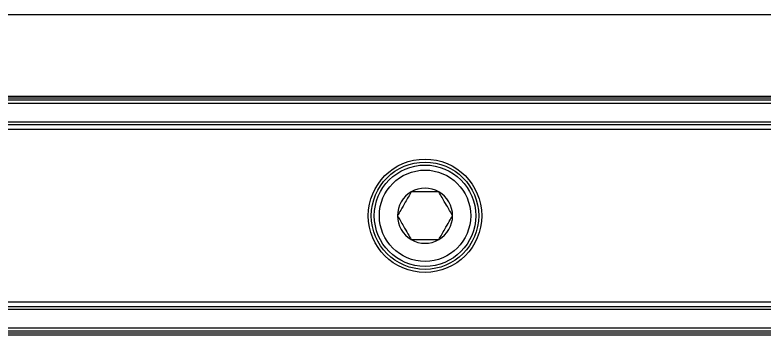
# Model space of a CAD drawing. Header units: millimetres. Extents: x 0 to 279, y 0 to 216.
# Drawn here: x 201.91 to 212.37, y 178.25 to 182.73 of the extents above; entities that cross this region are included whole.
import ezdxf

# ---------------------------------------------------------------- set-up
doc = ezdxf.new("R2010")
doc.units = ezdxf.units.MM

msp = doc.modelspace()

# ---------------------------------------------------------------- linework, layer by layer
at = {"color": 8, "linetype": 'Continuous', "lineweight": 25}
for p, q in [((240.966, 182.726), (151.42, 182.726)), ((236.22, 181.563), (151.42, 181.563)), ((236.105, 181.491), (151.42, 181.491)), ((236.105, 178.351), (151.42, 178.351)), ((236.22, 178.279), (151.42, 178.279))]:
    msp.add_line(p, q, dxfattribs=at)
at = {"color": 7, "linetype": 'Continuous', "lineweight": 25}
for p, q in [((236.259, 181.588), (151.42, 181.588)), ((236.176, 181.536), (151.42, 181.536)), ((234.966, 181.229), (151.42, 181.229)), ((234.966, 181.193), (151.42, 181.193)), ((234.966, 181.127), (151.42, 181.127)), ((234.966, 178.715), (151.42, 178.715)), ((234.966, 178.649), (151.42, 178.649)), ((234.966, 178.613), (151.42, 178.613)), ((236.176, 178.306), (151.42, 178.306)), ((236.259, 178.254), (151.42, 178.254))]:
    msp.add_line(p, q, dxfattribs=at)
for radius in [0.792, 0.75, 0.708, 0.638]:
    msp.add_circle((207.632, 179.921), radius, dxfattribs=at)
for start, end in [(120, 180), (60, 120), (0, 60), (180, 240), (300, 0), (240, 300)]:
    msp.add_arc((207.632, 179.921), 0.385, start, end, dxfattribs=at)
for points, knots in [([(207.44, 180.254), (207.412, 180.207), (207.365, 180.125), (207.297, 180.006), (207.262, 179.947), (207.247, 179.921)], [0, 0, 0, 0, 0.439122, 0.751371, 1, 1, 1, 1]), ([(207.825, 180.254), (207.803, 180.254), (207.741, 180.254), (207.628, 180.254), (207.518, 180.254), (207.459, 180.254), (207.44, 180.254)], [0, 0, 0, 0, 0.180942, 0.506293, 0.843975, 1, 1, 1, 1]), ([(208.017, 179.921), (207.99, 179.969), (207.942, 180.05), (207.874, 180.169), (207.84, 180.228), (207.825, 180.254)], [0, 0, 0, 0, 0.439122, 0.751371, 1, 1, 1, 1]), ([(207.247, 179.921), (207.275, 179.873), (207.322, 179.792), (207.391, 179.673), (207.425, 179.614), (207.44, 179.588)], [0, 0, 0, 0, 0.439122, 0.751371, 1, 1, 1, 1]), ([(207.825, 179.588), (207.852, 179.635), (207.899, 179.717), (207.968, 179.836), (208.002, 179.895), (208.017, 179.921)], [0, 0, 0, 0, 0.439122, 0.751371, 1, 1, 1, 1]), ([(207.44, 179.588), (207.459, 179.588), (207.518, 179.588), (207.628, 179.588), (207.741, 179.588), (207.803, 179.588), (207.825, 179.588)], [0, 0, 0, 0, 0.156025, 0.493707, 0.819058, 1, 1, 1, 1])]:
    msp.add_open_spline(points, degree=3, knots=knots, dxfattribs=at)

doc.saveas('drawing.dxf')
